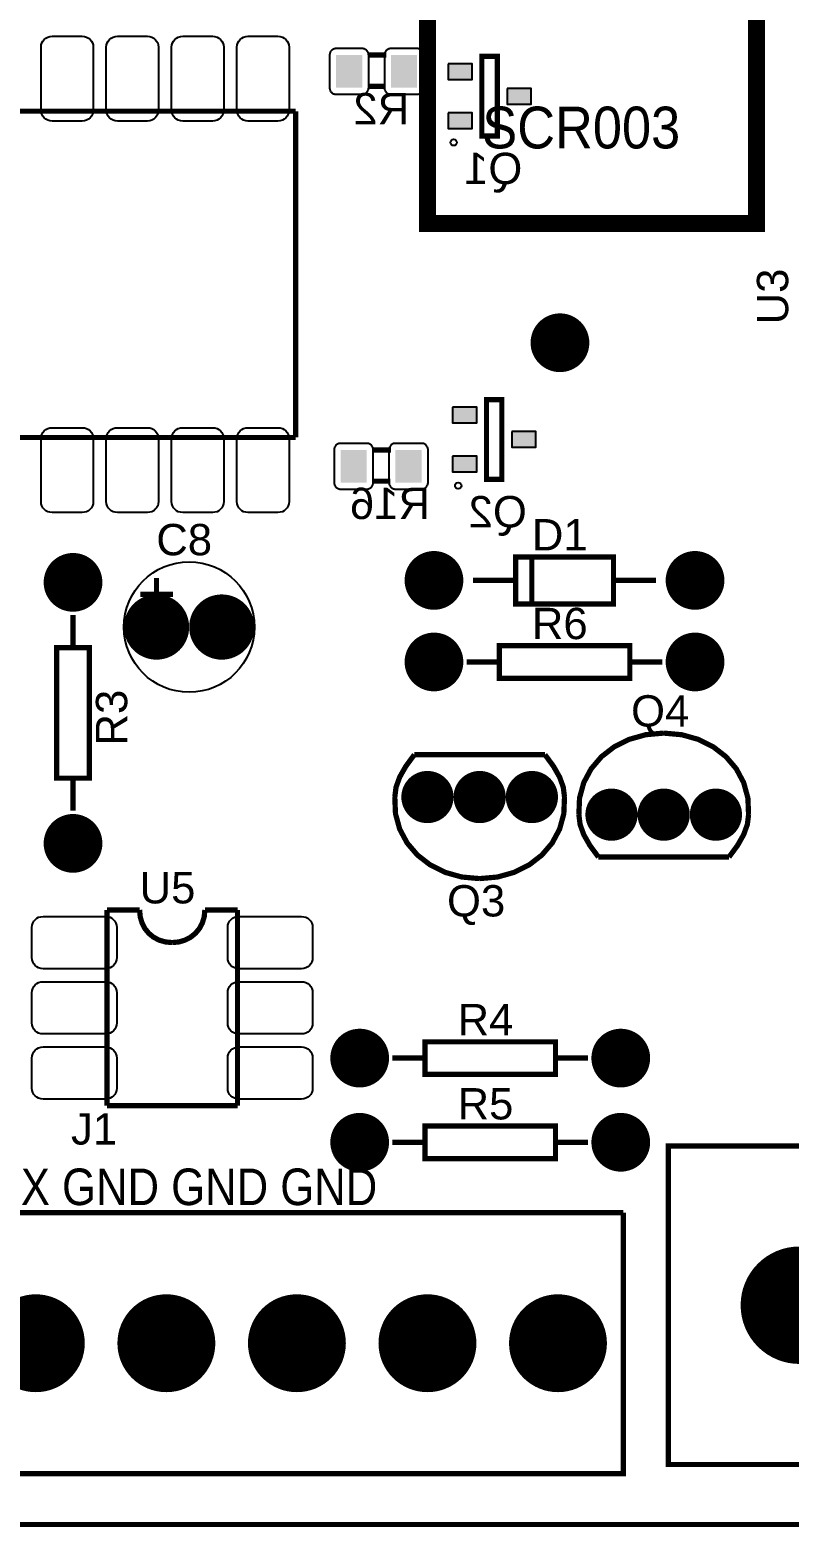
# Model space of a CAD drawing. Header units: inches. Extents: x -2.29 to 2.29, y -1.8 to 1.8.
# Drawn here: x -0.399 to 0.764, y -1.803 to 0.491 of the extents above; entities that cross this region are included whole.
import ezdxf

# ---------------------------------------------------------------- set-up
doc = ezdxf.new("R2010")
doc.units = ezdxf.units.IN
doc.layers.get('0').update_dxf_attribs({"linetype": 'CONTINUOUS'})

# ---------------------------------------------------------------- blocks, each defined once
blk = doc.blocks.new('RPAD')
blk.add_trace([(-0.5, -0.5), (-0.5, 0.5), (0.5, -0.5), (0.5, 0.5)])
blk = doc.blocks.new('EPAD')
at = {"const_width": 0.5}
blk.add_lwpolyline([(-0.25, 0, 1), (0.25, 0, 1)], format="xyb", close=True, dxfattribs=at)

msp = doc.modelspace()

# ---------------------------------------------------------------- linework, layer by layer
for points, const_width in [([(-2.288843, -1.799429), (2.288843, -1.799429), (2.288843, 1.799429), (-2.288843, 1.799429), (-2.288843, -1.799429)], 0.008), ([(-2.288843, -1.799429), (2.288843, -1.799429), (2.288843, 1.799429), (-2.288843, 1.799429), (-2.288843, -1.799429)], 0.008), ([(-2.288843, -1.799429), (2.288843, -1.799429), (2.288843, 1.799429), (-2.288843, 1.799429), (-2.288843, -1.799429)], 0.008), ([(0.209634, 0.194267), (0.713634, 0.194267), (0.713634, 0.597267), (0.209634, 0.597267), (0.209634, 0.194267)], 0.026), ([(0.209634, 0.194267), (0.713634, 0.194267), (0.713634, 0.597267), (0.209634, 0.597267), (0.209634, 0.194267)], 0.026), ([(0.209634, 0.194267), (0.713634, 0.194267), (0.713634, 0.597267), (0.209634, 0.597267), (0.209634, 0.194267)], 0.026), ([(0.118634, 0.452267), (0.146634, 0.452267)], 0.008), ([(0.118634, 0.452267), (0.146634, 0.452267)], 0.008), ([(0.118634, 0.452267), (0.146634, 0.452267)], 0.008), ([(0.293099, 0.450291), (0.316721, 0.450291), (0.316721, 0.328243), (0.293099, 0.328243), (0.293099, 0.450291)], 0.007874), ([(0.293099, 0.450291), (0.316721, 0.450291), (0.316721, 0.328243), (0.293099, 0.328243), (0.293099, 0.450291)], 0.007874), ([(0.293099, 0.450291), (0.316721, 0.450291), (0.316721, 0.328243), (0.293099, 0.328243), (0.293099, 0.450291)], 0.007874), ([(0.118634, 0.404267), (0.145634, 0.404267)], 0.008), ([(0.118634, 0.404267), (0.145634, 0.404267)], 0.008), ([(0.118634, 0.404267), (0.145634, 0.404267)], 0.008), ([(-1.992366, 0.366267), (0.007634, 0.366267)], 0.008), ([(-1.992366, 0.366267), (0.007634, 0.366267)], 0.008), ([(-1.992366, 0.366267), (0.007634, 0.366267)], 0.008), ([(0.007634, 0.366267), (0.007634, -0.133733)], 0.008), ([(0.007634, 0.366267), (0.007634, -0.133733)], 0.008), ([(0.007634, 0.366267), (0.007634, -0.133733)], 0.008), ([(0.300099, -0.075709), (0.323721, -0.075709), (0.323721, -0.197757), (0.300099, -0.197757), (0.300099, -0.075709)], 0.007874), ([(0.300099, -0.075709), (0.323721, -0.075709), (0.323721, -0.197757), (0.300099, -0.197757), (0.300099, -0.075709)], 0.007874), ([(0.300099, -0.075709), (0.323721, -0.075709), (0.323721, -0.197757), (0.300099, -0.197757), (0.300099, -0.075709)], 0.007874), ([(-1.992366, -0.133733), (0.007634, -0.133733)], 0.008), ([(-1.992366, -0.133733), (0.007634, -0.133733)], 0.008), ([(-1.992366, -0.133733), (0.007634, -0.133733)], 0.008), ([(0.125634, -0.152733), (0.153634, -0.152733)], 0.008), ([(0.125634, -0.152733), (0.153634, -0.152733)], 0.008), ([(0.125634, -0.152733), (0.153634, -0.152733)], 0.008), ([(0.125634, -0.200733), (0.152634, -0.200733)], 0.008), ([(0.125634, -0.200733), (0.152634, -0.200733)], 0.008), ([(0.125634, -0.200733), (0.152634, -0.200733)], 0.008), ([(0.344634, -0.388733), (0.494634, -0.388733), (0.494634, -0.316733), (0.344634, -0.316733), (0.344634, -0.388733)], 0.008), ([(0.344634, -0.388733), (0.494634, -0.388733), (0.494634, -0.316733), (0.344634, -0.316733), (0.344634, -0.388733)], 0.008), ([(0.344634, -0.388733), (0.494634, -0.388733), (0.494634, -0.316733), (0.344634, -0.316733), (0.344634, -0.388733)], 0.008), ([(0.369634, -0.317733), (0.369634, -0.387733)], 0.008), ([(0.369634, -0.317733), (0.369634, -0.387733)], 0.008), ([(0.369634, -0.317733), (0.369634, -0.387733)], 0.008), ([(-0.205437, -0.349213), (-0.205437, -0.399213)], 0.008), ([(-0.205437, -0.349213), (-0.205437, -0.399213)], 0.008), ([(-0.205437, -0.349213), (-0.205437, -0.399213)], 0.008), ([(0.344634, -0.352733), (0.279634, -0.352733)], 0.008), ([(0.344634, -0.352733), (0.279634, -0.352733)], 0.008), ([(0.344634, -0.352733), (0.279634, -0.352733)], 0.008), ([(0.494634, -0.352733), (0.559634, -0.352733)], 0.008), ([(0.494634, -0.352733), (0.559634, -0.352733)], 0.008), ([(0.494634, -0.352733), (0.559634, -0.352733)], 0.008), ([(-0.230437, -0.374213), (-0.180437, -0.374213)], 0.008), ([(-0.230437, -0.374213), (-0.180437, -0.374213)], 0.008), ([(-0.230437, -0.374213), (-0.180437, -0.374213)], 0.008), ([(-0.333366, -0.405733), (-0.333366, -0.455733)], 0.008), ([(-0.333366, -0.405733), (-0.333366, -0.455733)], 0.008), ([(-0.333366, -0.405733), (-0.333366, -0.455733)], 0.008), ([(-0.358366, -0.655733), (-0.308366, -0.655733), (-0.308366, -0.455733), (-0.358366, -0.455733), (-0.358366, -0.655733)], 0.008), ([(-0.358366, -0.655733), (-0.308366, -0.655733), (-0.308366, -0.455733), (-0.358366, -0.455733), (-0.358366, -0.655733)], 0.008), ([(-0.358366, -0.655733), (-0.308366, -0.655733), (-0.308366, -0.455733), (-0.358366, -0.455733), (-0.358366, -0.655733)], 0.008), ([(0.319634, -0.502733), (0.519634, -0.502733), (0.519634, -0.452733), (0.319634, -0.452733), (0.319634, -0.502733)], 0.008), ([(0.319634, -0.502733), (0.519634, -0.502733), (0.519634, -0.452733), (0.319634, -0.452733), (0.319634, -0.502733)], 0.008), ([(0.319634, -0.502733), (0.519634, -0.502733), (0.519634, -0.452733), (0.319634, -0.452733), (0.319634, -0.502733)], 0.008), ([(0.269634, -0.477733), (0.319634, -0.477733)], 0.008), ([(0.269634, -0.477733), (0.319634, -0.477733)], 0.008), ([(0.269634, -0.477733), (0.319634, -0.477733)], 0.008), ([(0.519634, -0.477733), (0.569634, -0.477733)], 0.008), ([(0.519634, -0.477733), (0.569634, -0.477733)], 0.008), ([(0.519634, -0.477733), (0.569634, -0.477733)], 0.008), ([(0.441634, -0.711733), (0.44267, -0.686175), (0.449159, -0.662539), (0.460547, -0.641283), (0.476283, -0.622866), (0.495812, -0.607744), (0.518583, -0.596377), (0.544041, -0.58922), (0.571634, -0.586733)], 0.008), ([(0.441634, -0.711733), (0.44267, -0.686175), (0.449159, -0.662539), (0.460547, -0.641283), (0.476283, -0.622866), (0.495812, -0.607744), (0.518583, -0.596377), (0.544041, -0.58922), (0.571634, -0.586733)], 0.008), ([(0.441634, -0.711733), (0.44267, -0.686175), (0.449159, -0.662539), (0.460547, -0.641283), (0.476283, -0.622866), (0.495812, -0.607744), (0.518583, -0.596377), (0.544041, -0.58922), (0.571634, -0.586733)], 0.008), ([(0.701634, -0.711733), (0.700598, -0.686175), (0.69411, -0.662539), (0.682721, -0.641283), (0.666986, -0.622866), (0.647456, -0.607744), (0.624686, -0.596377), (0.599228, -0.58922), (0.571634, -0.586733)], 0.008), ([(0.701634, -0.711733), (0.700598, -0.686175), (0.69411, -0.662539), (0.682721, -0.641283), (0.666986, -0.622866), (0.647456, -0.607744), (0.624686, -0.596377), (0.599228, -0.58922), (0.571634, -0.586733)], 0.008), ([(0.701634, -0.711733), (0.700598, -0.686175), (0.69411, -0.662539), (0.682721, -0.641283), (0.666986, -0.622866), (0.647456, -0.607744), (0.624686, -0.596377), (0.599228, -0.58922), (0.571634, -0.586733)], 0.008), ([(0.159634, -0.684733), (0.161509, -0.669655), (0.167134, -0.654108), (0.176509, -0.637624), (0.189634, -0.619733)], 0.008), ([(0.159634, -0.684733), (0.161509, -0.669655), (0.167134, -0.654108), (0.176509, -0.637624), (0.189634, -0.619733)], 0.008), ([(0.159634, -0.684733), (0.161509, -0.669655), (0.167134, -0.654108), (0.176509, -0.637624), (0.189634, -0.619733)], 0.008), ([(0.389634, -0.619733), (0.189634, -0.619733)], 0.008), ([(0.389634, -0.619733), (0.189634, -0.619733)], 0.008), ([(0.389634, -0.619733), (0.189634, -0.619733)], 0.008), ([(0.419634, -0.684733), (0.417759, -0.669655), (0.412134, -0.654108), (0.402759, -0.637624), (0.389634, -0.619733)], 0.008), ([(0.419634, -0.684733), (0.417759, -0.669655), (0.412134, -0.654108), (0.402759, -0.637624), (0.389634, -0.619733)], 0.008), ([(0.419634, -0.684733), (0.417759, -0.669655), (0.412134, -0.654108), (0.402759, -0.637624), (0.389634, -0.619733)], 0.008), ([(-0.333366, -0.655733), (-0.333366, -0.705733)], 0.008), ([(-0.333366, -0.655733), (-0.333366, -0.705733)], 0.008), ([(-0.333366, -0.655733), (-0.333366, -0.705733)], 0.008), ([(0.159634, -0.684733), (0.16067, -0.710291), (0.167159, -0.733927), (0.178547, -0.755183), (0.194283, -0.7736), (0.213812, -0.788722), (0.236583, -0.800089), (0.262041, -0.807246), (0.289634, -0.809733)], 0.008), ([(0.159634, -0.684733), (0.16067, -0.710291), (0.167159, -0.733927), (0.178547, -0.755183), (0.194283, -0.7736), (0.213812, -0.788722), (0.236583, -0.800089), (0.262041, -0.807246), (0.289634, -0.809733)], 0.008), ([(0.159634, -0.684733), (0.16067, -0.710291), (0.167159, -0.733927), (0.178547, -0.755183), (0.194283, -0.7736), (0.213812, -0.788722), (0.236583, -0.800089), (0.262041, -0.807246), (0.289634, -0.809733)], 0.008), ([(0.419634, -0.684733), (0.418598, -0.710291), (0.41211, -0.733927), (0.400721, -0.755183), (0.384986, -0.7736), (0.365456, -0.788722), (0.342686, -0.800089), (0.317228, -0.807246), (0.289634, -0.809733)], 0.008), ([(0.419634, -0.684733), (0.418598, -0.710291), (0.41211, -0.733927), (0.400721, -0.755183), (0.384986, -0.7736), (0.365456, -0.788722), (0.342686, -0.800089), (0.317228, -0.807246), (0.289634, -0.809733)], 0.008), ([(0.419634, -0.684733), (0.418598, -0.710291), (0.41211, -0.733927), (0.400721, -0.755183), (0.384986, -0.7736), (0.365456, -0.788722), (0.342686, -0.800089), (0.317228, -0.807246), (0.289634, -0.809733)], 0.008), ([(0.441634, -0.711733), (0.443509, -0.726811), (0.449134, -0.742358), (0.458509, -0.758843), (0.471634, -0.776733)], 0.008), ([(0.441634, -0.711733), (0.443509, -0.726811), (0.449134, -0.742358), (0.458509, -0.758843), (0.471634, -0.776733)], 0.008), ([(0.441634, -0.711733), (0.443509, -0.726811), (0.449134, -0.742358), (0.458509, -0.758843), (0.471634, -0.776733)], 0.008), ([(0.701634, -0.711733), (0.699759, -0.726811), (0.694134, -0.742358), (0.684759, -0.758843), (0.671634, -0.776733)], 0.008), ([(0.701634, -0.711733), (0.699759, -0.726811), (0.694134, -0.742358), (0.684759, -0.758843), (0.671634, -0.776733)], 0.008), ([(0.701634, -0.711733), (0.699759, -0.726811), (0.694134, -0.742358), (0.684759, -0.758843), (0.671634, -0.776733)], 0.008), ([(0.471634, -0.776733), (0.671634, -0.776733)], 0.008), ([(0.471634, -0.776733), (0.671634, -0.776733)], 0.008), ([(0.471634, -0.776733), (0.671634, -0.776733)], 0.008), ([(-0.281366, -0.857733), (-0.231366, -0.857733)], 0.008), ([(-0.281366, -0.857733), (-0.281366, -1.157733)], 0.008), ([(-0.281366, -0.857733), (-0.231366, -0.857733)], 0.008), ([(-0.281366, -0.857733), (-0.281366, -1.157733)], 0.008), ([(-0.281366, -0.857733), (-0.231366, -0.857733)], 0.008), ([(-0.281366, -0.857733), (-0.281366, -1.157733)], 0.008), ([(-0.181366, -0.907733), (-0.19184, -0.906774), (-0.201413, -0.903999), (-0.20993, -0.899559), (-0.217241, -0.893608), (-0.223192, -0.886298), (-0.227631, -0.87778), (-0.230407, -0.868208), (-0.231366, -0.857733)], 0.008), ([(-0.181366, -0.907733), (-0.19184, -0.906774), (-0.201413, -0.903999), (-0.20993, -0.899559), (-0.217241, -0.893608), (-0.223192, -0.886298), (-0.227631, -0.87778), (-0.230407, -0.868208), (-0.231366, -0.857733)], 0.008), ([(-0.181366, -0.907733), (-0.19184, -0.906774), (-0.201413, -0.903999), (-0.20993, -0.899559), (-0.217241, -0.893608), (-0.223192, -0.886298), (-0.227631, -0.87778), (-0.230407, -0.868208), (-0.231366, -0.857733)], 0.008), ([(-0.181366, -0.907733), (-0.171178, -0.906774), (-0.161741, -0.903999), (-0.153241, -0.899559), (-0.145866, -0.893608), (-0.139803, -0.886298), (-0.135241, -0.87778), (-0.132366, -0.868208), (-0.131366, -0.857733)], 0.008), ([(-0.181366, -0.907733), (-0.171178, -0.906774), (-0.161741, -0.903999), (-0.153241, -0.899559), (-0.145866, -0.893608), (-0.139803, -0.886298), (-0.135241, -0.87778), (-0.132366, -0.868208), (-0.131366, -0.857733)], 0.008), ([(-0.181366, -0.907733), (-0.171178, -0.906774), (-0.161741, -0.903999), (-0.153241, -0.899559), (-0.145866, -0.893608), (-0.139803, -0.886298), (-0.135241, -0.87778), (-0.132366, -0.868208), (-0.131366, -0.857733)], 0.008), ([(-0.131366, -0.857733), (-0.081366, -0.857733)], 0.008), ([(-0.131366, -0.857733), (-0.081366, -0.857733)], 0.008), ([(-0.131366, -0.857733), (-0.081366, -0.857733)], 0.008), ([(-0.081366, -0.857733), (-0.081366, -1.157733)], 0.008), ([(-0.081366, -0.857733), (-0.081366, -1.157733)], 0.008), ([(-0.081366, -0.857733), (-0.081366, -1.157733)], 0.008), ([(0.205823, -1.10978), (0.405823, -1.10978), (0.405823, -1.05978), (0.205823, -1.05978), (0.205823, -1.10978)], 0.008), ([(0.205823, -1.10978), (0.405823, -1.10978), (0.405823, -1.05978), (0.205823, -1.05978), (0.205823, -1.10978)], 0.008), ([(0.205823, -1.10978), (0.405823, -1.10978), (0.405823, -1.05978), (0.205823, -1.05978), (0.205823, -1.10978)], 0.008), ([(0.155823, -1.08478), (0.205823, -1.08478)], 0.008), ([(0.155823, -1.08478), (0.205823, -1.08478)], 0.008), ([(0.155823, -1.08478), (0.205823, -1.08478)], 0.008), ([(0.405823, -1.08478), (0.455823, -1.08478)], 0.008), ([(0.405823, -1.08478), (0.455823, -1.08478)], 0.008), ([(0.405823, -1.08478), (0.455823, -1.08478)], 0.008), ([(-0.281366, -1.157733), (-0.081366, -1.157733)], 0.008), ([(-0.281366, -1.157733), (-0.081366, -1.157733)], 0.008), ([(-0.281366, -1.157733), (-0.081366, -1.157733)], 0.008), ([(0.205823, -1.23878), (0.405823, -1.23878), (0.405823, -1.18878), (0.205823, -1.18878), (0.205823, -1.23878)], 0.008), ([(0.205823, -1.23878), (0.405823, -1.23878), (0.405823, -1.18878), (0.205823, -1.18878), (0.205823, -1.23878)], 0.008), ([(0.205823, -1.23878), (0.405823, -1.23878), (0.405823, -1.18878), (0.205823, -1.18878), (0.205823, -1.23878)], 0.008), ([(0.155823, -1.21378), (0.205823, -1.21378)], 0.008), ([(0.155823, -1.21378), (0.205823, -1.21378)], 0.008), ([(0.155823, -1.21378), (0.205823, -1.21378)], 0.008), ([(0.405823, -1.21378), (0.455823, -1.21378)], 0.008), ([(0.405823, -1.21378), (0.455823, -1.21378)], 0.008), ([(0.405823, -1.21378), (0.455823, -1.21378)], 0.008), ([(0.578693, -1.707563), (1.956646, -1.707563), (1.956646, -1.219374), (0.578693, -1.219374), (0.578693, -1.707563)], 0.008), ([(0.578693, -1.707563), (1.956646, -1.707563), (1.956646, -1.219374), (0.578693, -1.219374), (0.578693, -1.707563)], 0.008), ([(0.578693, -1.707563), (1.956646, -1.707563), (1.956646, -1.219374), (0.578693, -1.219374), (0.578693, -1.707563)], 0.008), ([(0.509634, -1.321733), (0.509634, -1.721733), (-1.090366, -1.721733)], 0.008), ([(-1.090366, -1.321733), (0.509634, -1.321733)], 0.008), ([(0.509634, -1.321733), (0.509634, -1.721733), (-1.090366, -1.721733)], 0.008), ([(-1.090366, -1.321733), (0.509634, -1.321733)], 0.008), ([(0.509634, -1.321733), (0.509634, -1.721733), (-1.090366, -1.721733)], 0.008), ([(-1.090366, -1.321733), (0.509634, -1.321733)], 0.008)]:
    msp.add_lwpolyline(points, dxfattribs=dict(const_width=const_width))
for points in [[(-0.319366, 0.351267), (-0.365366, 0.351267), (-0.368842, 0.351605), (-0.372056, 0.352578), (-0.374947, 0.354124), (-0.377452, 0.356181), (-0.379508, 0.358686), (-0.381054, 0.361577), (-0.382028, 0.364791), (-0.382366, 0.368267), (-0.382366, 0.464267), (-0.382028, 0.467743), (-0.381054, 0.470957), (-0.379508, 0.473848), (-0.377452, 0.476353), (-0.374947, 0.478409), (-0.372056, 0.479956), (-0.368842, 0.480929), (-0.365366, 0.481267), (-0.319366, 0.481267), (-0.31589, 0.480929), (-0.312676, 0.479956), (-0.309785, 0.478409), (-0.30728, 0.476353), (-0.305223, 0.473848), (-0.303677, 0.470957), (-0.302704, 0.467743), (-0.302366, 0.464267), (-0.302366, 0.368267), (-0.302704, 0.364791), (-0.303677, 0.361577), (-0.305223, 0.358686), (-0.30728, 0.356181), (-0.309785, 0.354124), (-0.312676, 0.352578), (-0.31589, 0.351605), (-0.319366, 0.351267)], [(-0.219366, 0.351267), (-0.265366, 0.351267), (-0.268842, 0.351605), (-0.272056, 0.352578), (-0.274947, 0.354124), (-0.277452, 0.356181), (-0.279508, 0.358686), (-0.281054, 0.361577), (-0.282028, 0.364791), (-0.282366, 0.368267), (-0.282366, 0.464267), (-0.282028, 0.467743), (-0.281054, 0.470957), (-0.279508, 0.473848), (-0.277452, 0.476353), (-0.274947, 0.478409), (-0.272056, 0.479956), (-0.268842, 0.480929), (-0.265366, 0.481267), (-0.219366, 0.481267), (-0.21589, 0.480929), (-0.212676, 0.479956), (-0.209785, 0.478409), (-0.20728, 0.476353), (-0.205223, 0.473848), (-0.203677, 0.470957), (-0.202704, 0.467743), (-0.202366, 0.464267), (-0.202366, 0.368267), (-0.202704, 0.364791), (-0.203677, 0.361577), (-0.205223, 0.358686), (-0.20728, 0.356181), (-0.209785, 0.354124), (-0.212676, 0.352578), (-0.21589, 0.351605), (-0.219366, 0.351267)], [(-0.119366, 0.351267), (-0.165366, 0.351267), (-0.168842, 0.351605), (-0.172056, 0.352578), (-0.174947, 0.354124), (-0.177452, 0.356181), (-0.179508, 0.358686), (-0.181054, 0.361577), (-0.182028, 0.364791), (-0.182366, 0.368267), (-0.182366, 0.464267), (-0.182028, 0.467743), (-0.181054, 0.470957), (-0.179508, 0.473848), (-0.177452, 0.476353), (-0.174947, 0.478409), (-0.172056, 0.479956), (-0.168842, 0.480929), (-0.165366, 0.481267), (-0.119366, 0.481267), (-0.11589, 0.480929), (-0.112676, 0.479956), (-0.109785, 0.478409), (-0.10728, 0.476353), (-0.105223, 0.473848), (-0.103677, 0.470957), (-0.102704, 0.467743), (-0.102366, 0.464267), (-0.102366, 0.368267), (-0.102704, 0.364791), (-0.103677, 0.361577), (-0.105223, 0.358686), (-0.10728, 0.356181), (-0.109785, 0.354124), (-0.112676, 0.352578), (-0.11589, 0.351605), (-0.119366, 0.351267)], [(-0.019366, 0.351267), (-0.065366, 0.351267), (-0.068842, 0.351605), (-0.072056, 0.352578), (-0.074947, 0.354124), (-0.077452, 0.356181), (-0.079508, 0.358686), (-0.081054, 0.361577), (-0.082028, 0.364791), (-0.082366, 0.368267), (-0.082366, 0.464267), (-0.082028, 0.467743), (-0.081054, 0.470957), (-0.079508, 0.473848), (-0.077452, 0.476353), (-0.074947, 0.478409), (-0.072056, 0.479956), (-0.068842, 0.480929), (-0.065366, 0.481267), (-0.019366, 0.481267), (-0.01589, 0.480929), (-0.012676, 0.479956), (-0.009785, 0.478409), (-0.00728, 0.476353), (-0.005223, 0.473848), (-0.003677, 0.470957), (-0.002704, 0.467743), (-0.002366, 0.464267), (-0.002366, 0.368267), (-0.002704, 0.364791), (-0.003677, 0.361577), (-0.005223, 0.358686), (-0.00728, 0.356181), (-0.009785, 0.354124), (-0.012676, 0.352578), (-0.01589, 0.351605), (-0.019366, 0.351267)], [(0.069634, 0.392267), (0.109634, 0.392267), (0.110674, 0.392317), (0.111679, 0.392466), (0.112646, 0.392708), (0.11357, 0.393039), (0.114446, 0.393453), (0.11527, 0.393948), (0.116038, 0.394517), (0.116744, 0.395157), (0.117384, 0.395864), (0.117953, 0.396631), (0.118448, 0.397455), (0.118863, 0.398331), (0.119193, 0.399256), (0.119435, 0.400222), (0.119584, 0.401228), (0.119634, 0.402267), (0.119634, 0.452267), (0.119584, 0.453306), (0.119435, 0.454311), (0.119193, 0.455278), (0.118863, 0.456202), (0.118448, 0.457079), (0.117953, 0.457903), (0.117384, 0.45867), (0.116744, 0.459376), (0.116038, 0.460017), (0.11527, 0.460586), (0.114446, 0.461081), (0.11357, 0.461495), (0.112646, 0.461826), (0.111679, 0.462068), (0.110674, 0.462217), (0.109634, 0.462267), (0.069634, 0.462267), (0.068595, 0.462217), (0.06759, 0.462068), (0.066623, 0.461826), (0.065699, 0.461495), (0.064822, 0.461081), (0.063998, 0.460586), (0.063231, 0.460017), (0.062525, 0.459376), (0.061885, 0.45867), (0.061315, 0.457903), (0.060821, 0.457079), (0.060406, 0.456202), (0.060075, 0.455278), (0.059833, 0.454311), (0.059685, 0.453306), (0.059634, 0.452267), (0.059634, 0.402267), (0.059685, 0.401228), (0.059833, 0.400222), (0.060075, 0.399256), (0.060406, 0.398331), (0.060821, 0.397455), (0.061315, 0.396631), (0.061885, 0.395864), (0.062525, 0.395157), (0.063231, 0.394517), (0.063998, 0.393948), (0.064822, 0.393453), (0.065699, 0.393039), (0.066623, 0.392708), (0.06759, 0.392466), (0.068595, 0.392317), (0.069634, 0.392267)], [(0.153634, 0.392267), (0.193634, 0.392267), (0.194674, 0.392317), (0.195679, 0.392466), (0.196646, 0.392708), (0.19757, 0.393039), (0.198446, 0.393453), (0.19927, 0.393948), (0.200038, 0.394517), (0.200744, 0.395157), (0.201384, 0.395864), (0.201953, 0.396631), (0.202448, 0.397455), (0.202863, 0.398331), (0.203193, 0.399256), (0.203435, 0.400222), (0.203584, 0.401228), (0.203634, 0.402267), (0.203634, 0.452267), (0.203584, 0.453306), (0.203435, 0.454311), (0.203193, 0.455278), (0.202863, 0.456202), (0.202448, 0.457079), (0.201953, 0.457903), (0.201384, 0.45867), (0.200744, 0.459376), (0.200038, 0.460017), (0.19927, 0.460586), (0.198446, 0.461081), (0.19757, 0.461495), (0.196646, 0.461826), (0.195679, 0.462068), (0.194674, 0.462217), (0.193634, 0.462267), (0.153634, 0.462267), (0.152595, 0.462217), (0.15159, 0.462068), (0.150623, 0.461826), (0.149699, 0.461495), (0.148822, 0.461081), (0.147998, 0.460586), (0.147231, 0.460017), (0.146525, 0.459376), (0.145885, 0.45867), (0.145315, 0.457903), (0.144821, 0.457079), (0.144406, 0.456202), (0.144075, 0.455278), (0.143833, 0.454311), (0.143685, 0.453306), (0.143634, 0.452267), (0.143634, 0.402267), (0.143685, 0.401228), (0.143833, 0.400222), (0.144075, 0.399256), (0.144406, 0.398331), (0.144821, 0.397455), (0.145315, 0.396631), (0.145885, 0.395864), (0.146525, 0.395157), (0.147231, 0.394517), (0.147998, 0.393948), (0.148822, 0.393453), (0.149699, 0.393039), (0.150623, 0.392708), (0.15159, 0.392466), (0.152595, 0.392317), (0.153634, 0.392267)], [(0.241134, 0.438669), (0.241134, 0.414669), (0.278134, 0.414669), (0.278134, 0.438669), (0.241134, 0.438669)], [(0.331685, 0.401267), (0.331685, 0.377267), (0.368685, 0.377267), (0.368685, 0.401267), (0.331685, 0.401267)], [(0.241134, 0.363865), (0.241134, 0.339865), (0.278134, 0.339865), (0.278134, 0.363865), (0.241134, 0.363865)], [(0.248134, -0.087331), (0.248134, -0.111331), (0.285134, -0.111331), (0.285134, -0.087331), (0.248134, -0.087331)], [(-0.365366, -0.118733), (-0.319366, -0.118733), (-0.31589, -0.119071), (-0.312676, -0.120044), (-0.309785, -0.121591), (-0.30728, -0.123647), (-0.305223, -0.126152), (-0.303677, -0.129043), (-0.302704, -0.132257), (-0.302366, -0.135733), (-0.302366, -0.231733), (-0.302704, -0.235209), (-0.303677, -0.238423), (-0.305223, -0.241314), (-0.30728, -0.243819), (-0.309785, -0.245876), (-0.312676, -0.247422), (-0.31589, -0.248395), (-0.319366, -0.248733), (-0.365366, -0.248733), (-0.368842, -0.248395), (-0.372056, -0.247422), (-0.374947, -0.245876), (-0.377452, -0.243819), (-0.379508, -0.241314), (-0.381054, -0.238423), (-0.382028, -0.235209), (-0.382366, -0.231733), (-0.382366, -0.135733), (-0.382028, -0.132257), (-0.381054, -0.129043), (-0.379508, -0.126152), (-0.377452, -0.123647), (-0.374947, -0.121591), (-0.372056, -0.120044), (-0.368842, -0.119071), (-0.365366, -0.118733)], [(-0.265366, -0.118733), (-0.219366, -0.118733), (-0.21589, -0.119071), (-0.212676, -0.120044), (-0.209785, -0.121591), (-0.20728, -0.123647), (-0.205223, -0.126152), (-0.203677, -0.129043), (-0.202704, -0.132257), (-0.202366, -0.135733), (-0.202366, -0.231733), (-0.202704, -0.235209), (-0.203677, -0.238423), (-0.205223, -0.241314), (-0.20728, -0.243819), (-0.209785, -0.245876), (-0.212676, -0.247422), (-0.21589, -0.248395), (-0.219366, -0.248733), (-0.265366, -0.248733), (-0.268842, -0.248395), (-0.272056, -0.247422), (-0.274947, -0.245876), (-0.277452, -0.243819), (-0.279508, -0.241314), (-0.281054, -0.238423), (-0.282028, -0.235209), (-0.282366, -0.231733), (-0.282366, -0.135733), (-0.282028, -0.132257), (-0.281054, -0.129043), (-0.279508, -0.126152), (-0.277452, -0.123647), (-0.274947, -0.121591), (-0.272056, -0.120044), (-0.268842, -0.119071), (-0.265366, -0.118733)], [(-0.165366, -0.118733), (-0.119366, -0.118733), (-0.11589, -0.119071), (-0.112676, -0.120044), (-0.109785, -0.121591), (-0.10728, -0.123647), (-0.105223, -0.126152), (-0.103677, -0.129043), (-0.102704, -0.132257), (-0.102366, -0.135733), (-0.102366, -0.231733), (-0.102704, -0.235209), (-0.103677, -0.238423), (-0.105223, -0.241314), (-0.10728, -0.243819), (-0.109785, -0.245876), (-0.112676, -0.247422), (-0.11589, -0.248395), (-0.119366, -0.248733), (-0.165366, -0.248733), (-0.168842, -0.248395), (-0.172056, -0.247422), (-0.174947, -0.245876), (-0.177452, -0.243819), (-0.179508, -0.241314), (-0.181054, -0.238423), (-0.182028, -0.235209), (-0.182366, -0.231733), (-0.182366, -0.135733), (-0.182028, -0.132257), (-0.181054, -0.129043), (-0.179508, -0.126152), (-0.177452, -0.123647), (-0.174947, -0.121591), (-0.172056, -0.120044), (-0.168842, -0.119071), (-0.165366, -0.118733)], [(-0.065366, -0.118733), (-0.019366, -0.118733), (-0.01589, -0.119071), (-0.012676, -0.120044), (-0.009785, -0.121591), (-0.00728, -0.123647), (-0.005223, -0.126152), (-0.003677, -0.129043), (-0.002704, -0.132257), (-0.002366, -0.135733), (-0.002366, -0.231733), (-0.002704, -0.235209), (-0.003677, -0.238423), (-0.005223, -0.241314), (-0.00728, -0.243819), (-0.009785, -0.245876), (-0.012676, -0.247422), (-0.01589, -0.248395), (-0.019366, -0.248733), (-0.065366, -0.248733), (-0.068842, -0.248395), (-0.072056, -0.247422), (-0.074947, -0.245876), (-0.077452, -0.243819), (-0.079508, -0.241314), (-0.081054, -0.238423), (-0.082028, -0.235209), (-0.082366, -0.231733), (-0.082366, -0.135733), (-0.082028, -0.132257), (-0.081054, -0.129043), (-0.079508, -0.126152), (-0.077452, -0.123647), (-0.074947, -0.121591), (-0.072056, -0.120044), (-0.068842, -0.119071), (-0.065366, -0.118733)], [(0.338685, -0.124733), (0.338685, -0.148733), (0.375685, -0.148733), (0.375685, -0.124733), (0.338685, -0.124733)], [(0.076634, -0.212733), (0.116634, -0.212733), (0.117674, -0.212683), (0.118679, -0.212534), (0.119646, -0.212292), (0.12057, -0.211961), (0.121446, -0.211547), (0.12227, -0.211052), (0.123038, -0.210483), (0.123744, -0.209843), (0.124384, -0.209136), (0.124953, -0.208369), (0.125448, -0.207545), (0.125863, -0.206669), (0.126193, -0.205744), (0.126435, -0.204778), (0.126584, -0.203772), (0.126634, -0.202733), (0.126634, -0.152733), (0.126584, -0.151694), (0.126435, -0.150689), (0.126193, -0.149722), (0.125863, -0.148798), (0.125448, -0.147921), (0.124953, -0.147097), (0.124384, -0.14633), (0.123744, -0.145624), (0.123038, -0.144983), (0.12227, -0.144414), (0.121446, -0.143919), (0.12057, -0.143505), (0.119646, -0.143174), (0.118679, -0.142932), (0.117674, -0.142783), (0.116634, -0.142733), (0.076634, -0.142733), (0.075595, -0.142783), (0.07459, -0.142932), (0.073623, -0.143174), (0.072699, -0.143505), (0.071822, -0.143919), (0.070998, -0.144414), (0.070231, -0.144983), (0.069525, -0.145624), (0.068885, -0.14633), (0.068315, -0.147097), (0.067821, -0.147921), (0.067406, -0.148798), (0.067075, -0.149722), (0.066833, -0.150689), (0.066685, -0.151694), (0.066634, -0.152733), (0.066634, -0.202733), (0.066685, -0.203772), (0.066833, -0.204778), (0.067075, -0.205744), (0.067406, -0.206669), (0.067821, -0.207545), (0.068315, -0.208369), (0.068885, -0.209136), (0.069525, -0.209843), (0.070231, -0.210483), (0.070998, -0.211052), (0.071822, -0.211547), (0.072699, -0.211961), (0.073623, -0.212292), (0.07459, -0.212534), (0.075595, -0.212683), (0.076634, -0.212733)], [(0.160634, -0.212733), (0.200634, -0.212733), (0.201674, -0.212683), (0.202679, -0.212534), (0.203646, -0.212292), (0.20457, -0.211961), (0.205446, -0.211547), (0.20627, -0.211052), (0.207038, -0.210483), (0.207744, -0.209843), (0.208384, -0.209136), (0.208953, -0.208369), (0.209448, -0.207545), (0.209863, -0.206669), (0.210193, -0.205744), (0.210435, -0.204778), (0.210584, -0.203772), (0.210634, -0.202733), (0.210634, -0.152733), (0.210584, -0.151694), (0.210435, -0.150689), (0.210193, -0.149722), (0.209863, -0.148798), (0.209448, -0.147921), (0.208953, -0.147097), (0.208384, -0.14633), (0.207744, -0.145624), (0.207038, -0.144983), (0.20627, -0.144414), (0.205446, -0.143919), (0.20457, -0.143505), (0.203646, -0.143174), (0.202679, -0.142932), (0.201674, -0.142783), (0.200634, -0.142733), (0.160634, -0.142733), (0.159595, -0.142783), (0.15859, -0.142932), (0.157623, -0.143174), (0.156699, -0.143505), (0.155822, -0.143919), (0.154998, -0.144414), (0.154231, -0.144983), (0.153525, -0.145624), (0.152885, -0.14633), (0.152315, -0.147097), (0.151821, -0.147921), (0.151406, -0.148798), (0.151075, -0.149722), (0.150833, -0.150689), (0.150685, -0.151694), (0.150634, -0.152733), (0.150634, -0.202733), (0.150685, -0.203772), (0.150833, -0.204778), (0.151075, -0.205744), (0.151406, -0.206669), (0.151821, -0.207545), (0.152315, -0.208369), (0.152885, -0.209136), (0.153525, -0.209843), (0.154231, -0.210483), (0.154998, -0.211052), (0.155822, -0.211547), (0.156699, -0.211961), (0.157623, -0.212292), (0.15859, -0.212534), (0.159595, -0.212683), (0.160634, -0.212733)], [(0.248134, -0.162135), (0.248134, -0.186135), (0.285134, -0.186135), (0.285134, -0.162135), (0.248134, -0.162135)], [(-0.266366, -0.884733), (-0.266366, -0.930733), (-0.266704, -0.934209), (-0.267677, -0.937423), (-0.269223, -0.940314), (-0.27128, -0.942819), (-0.273785, -0.944876), (-0.276676, -0.946422), (-0.27989, -0.947395), (-0.283366, -0.947733), (-0.379366, -0.947733), (-0.382842, -0.947395), (-0.386056, -0.946422), (-0.388947, -0.944876), (-0.391452, -0.942819), (-0.393508, -0.940314), (-0.395054, -0.937423), (-0.396028, -0.934209), (-0.396366, -0.930733), (-0.396366, -0.884733), (-0.396028, -0.881257), (-0.395054, -0.878043), (-0.393508, -0.875152), (-0.391452, -0.872647), (-0.388947, -0.870591), (-0.386056, -0.869044), (-0.382842, -0.868071), (-0.379366, -0.867733), (-0.283366, -0.867733), (-0.27989, -0.868071), (-0.276676, -0.869044), (-0.273785, -0.870591), (-0.27128, -0.872647), (-0.269223, -0.875152), (-0.267677, -0.878043), (-0.266704, -0.881257), (-0.266366, -0.884733)], [(0.033634, -0.884733), (0.033634, -0.930733), (0.033296, -0.934209), (0.032323, -0.937423), (0.030777, -0.940314), (0.02872, -0.942819), (0.026215, -0.944876), (0.023324, -0.946422), (0.02011, -0.947395), (0.016634, -0.947733), (-0.079366, -0.947733), (-0.082842, -0.947395), (-0.086056, -0.946422), (-0.088947, -0.944876), (-0.091452, -0.942819), (-0.093508, -0.940314), (-0.095054, -0.937423), (-0.096028, -0.934209), (-0.096366, -0.930733), (-0.096366, -0.884733), (-0.096028, -0.881257), (-0.095054, -0.878043), (-0.093508, -0.875152), (-0.091452, -0.872647), (-0.088947, -0.870591), (-0.086056, -0.869044), (-0.082842, -0.868071), (-0.079366, -0.867733), (0.016634, -0.867733), (0.02011, -0.868071), (0.023324, -0.869044), (0.026215, -0.870591), (0.02872, -0.872647), (0.030777, -0.875152), (0.032323, -0.878043), (0.033296, -0.881257), (0.033634, -0.884733)], [(-0.266366, -0.984733), (-0.266366, -1.030733), (-0.266704, -1.034209), (-0.267677, -1.037423), (-0.269223, -1.040314), (-0.27128, -1.042819), (-0.273785, -1.044876), (-0.276676, -1.046422), (-0.27989, -1.047395), (-0.283366, -1.047733), (-0.379366, -1.047733), (-0.382842, -1.047395), (-0.386056, -1.046422), (-0.388947, -1.044876), (-0.391452, -1.042819), (-0.393508, -1.040314), (-0.395054, -1.037423), (-0.396028, -1.034209), (-0.396366, -1.030733), (-0.396366, -0.984733), (-0.396028, -0.981257), (-0.395054, -0.978043), (-0.393508, -0.975152), (-0.391452, -0.972647), (-0.388947, -0.970591), (-0.386056, -0.969044), (-0.382842, -0.968071), (-0.379366, -0.967733), (-0.283366, -0.967733), (-0.27989, -0.968071), (-0.276676, -0.969044), (-0.273785, -0.970591), (-0.27128, -0.972647), (-0.269223, -0.975152), (-0.267677, -0.978043), (-0.266704, -0.981257), (-0.266366, -0.984733)], [(0.033634, -0.984733), (0.033634, -1.030733), (0.033296, -1.034209), (0.032323, -1.037423), (0.030777, -1.040314), (0.02872, -1.042819), (0.026215, -1.044876), (0.023324, -1.046422), (0.02011, -1.047395), (0.016634, -1.047733), (-0.079366, -1.047733), (-0.082842, -1.047395), (-0.086056, -1.046422), (-0.088947, -1.044876), (-0.091452, -1.042819), (-0.093508, -1.040314), (-0.095054, -1.037423), (-0.096028, -1.034209), (-0.096366, -1.030733), (-0.096366, -0.984733), (-0.096028, -0.981257), (-0.095054, -0.978043), (-0.093508, -0.975152), (-0.091452, -0.972647), (-0.088947, -0.970591), (-0.086056, -0.969044), (-0.082842, -0.968071), (-0.079366, -0.967733), (0.016634, -0.967733), (0.02011, -0.968071), (0.023324, -0.969044), (0.026215, -0.970591), (0.02872, -0.972647), (0.030777, -0.975152), (0.032323, -0.978043), (0.033296, -0.981257), (0.033634, -0.984733)], [(-0.266366, -1.084733), (-0.266366, -1.130733), (-0.266704, -1.134209), (-0.267677, -1.137423), (-0.269223, -1.140314), (-0.27128, -1.142819), (-0.273785, -1.144876), (-0.276676, -1.146422), (-0.27989, -1.147395), (-0.283366, -1.147733), (-0.379366, -1.147733), (-0.382842, -1.147395), (-0.386056, -1.146422), (-0.388947, -1.144876), (-0.391452, -1.142819), (-0.393508, -1.140314), (-0.395054, -1.137423), (-0.396028, -1.134209), (-0.396366, -1.130733), (-0.396366, -1.084733), (-0.396028, -1.081257), (-0.395054, -1.078043), (-0.393508, -1.075152), (-0.391452, -1.072647), (-0.388947, -1.070591), (-0.386056, -1.069044), (-0.382842, -1.068071), (-0.379366, -1.067733), (-0.283366, -1.067733), (-0.27989, -1.068071), (-0.276676, -1.069044), (-0.273785, -1.070591), (-0.27128, -1.072647), (-0.269223, -1.075152), (-0.267677, -1.078043), (-0.266704, -1.081257), (-0.266366, -1.084733)], [(0.033634, -1.084733), (0.033634, -1.130733), (0.033296, -1.134209), (0.032323, -1.137423), (0.030777, -1.140314), (0.02872, -1.142819), (0.026215, -1.144876), (0.023324, -1.146422), (0.02011, -1.147395), (0.016634, -1.147733), (-0.079366, -1.147733), (-0.082842, -1.147395), (-0.086056, -1.146422), (-0.088947, -1.144876), (-0.091452, -1.142819), (-0.093508, -1.140314), (-0.095054, -1.137423), (-0.096028, -1.134209), (-0.096366, -1.130733), (-0.096366, -1.084733), (-0.096028, -1.081257), (-0.095054, -1.078043), (-0.093508, -1.075152), (-0.091452, -1.072647), (-0.088947, -1.070591), (-0.086056, -1.069044), (-0.082842, -1.068071), (-0.079366, -1.067733), (0.016634, -1.067733), (0.02011, -1.068071), (0.023324, -1.069044), (0.026215, -1.070591), (0.02872, -1.072647), (0.030777, -1.075152), (0.032323, -1.078043), (0.033296, -1.081257), (0.033634, -1.084733)]]:
    msp.add_lwpolyline(points, close=True)
for centre, radius in [((0.249792, 0.318401), 0.004921), ((0.249792, 0.318401), 0.004921), ((0.249792, 0.318401), 0.004921), ((0.256792, -0.207599), 0.004921), ((0.256792, -0.207599), 0.004921), ((0.256792, -0.207599), 0.004921), ((-0.155437, -0.424213), 0.1), ((-0.155437, -0.424213), 0.1), ((-0.155437, -0.424213), 0.1)]:
    msp.add_circle(centre, radius)

# ---------------------------------------------------------------- block references
for p, xscale, yscale, rotation in [((0.089634, 0.427267), 0.04, 0.05, 180), ((0.173634, 0.427267), 0.04, 0.05, 180), ((0.259634, 0.426668), 0.024, 0.037, 90), ((0.350185, 0.389267), 0.024, 0.037, 90), ((0.259634, 0.351865), 0.024, 0.037, 90), ((0.266634, -0.099331), 0.024, 0.037, 90), ((0.357185, -0.136733), 0.024, 0.037, 90), ((0.096634, -0.177733), 0.04, 0.05, 180), ((0.180634, -0.177733), 0.04, 0.05, 180), ((0.266634, -0.174135), 0.024, 0.037, 90)]:
    msp.add_blockref('RPAD', p, dxfattribs=dict(xscale=xscale, yscale=yscale, rotation=rotation))
for p, xscale, yscale in [((0.412657, 0.011448), 0.09, 0.09), ((-0.333366, -0.355733), 0.09, 0.09), ((0.219634, -0.352733), 0.09, 0.09), ((0.619634, -0.352733), 0.09, 0.09), ((-0.205437, -0.424213), 0.1, 0.1), ((-0.105437, -0.424213), 0.1, 0.1), ((0.219634, -0.477733), 0.09, 0.09), ((0.619634, -0.477733), 0.09, 0.09), ((0.209634, -0.684733), 0.08, 0.08), ((0.289634, -0.684733), 0.08, 0.08), ((0.369634, -0.684733), 0.08, 0.08), ((0.491634, -0.711733), 0.08, 0.08), ((0.571634, -0.711733), 0.08, 0.08), ((0.651634, -0.711733), 0.08, 0.08), ((-0.333366, -0.755733), 0.09, 0.09), ((0.105823, -1.08478), 0.09, 0.09), ((0.505823, -1.08478), 0.09, 0.09), ((0.105823, -1.21378), 0.09, 0.09), ((0.505823, -1.21378), 0.09, 0.09), ((0.77948, -1.463469), 0.18, 0.18), ((-0.390366, -1.521733), 0.15, 0.15), ((-0.190366, -1.521733), 0.15, 0.15), ((0.009634, -1.521733), 0.15, 0.15), ((0.209634, -1.521733), 0.15, 0.15), ((0.409634, -1.521733), 0.15, 0.15)]:
    msp.add_blockref('EPAD', p, dxfattribs=dict(xscale=xscale, yscale=yscale))

# ---------------------------------------------------------------- texts
at = {"text_generation_flag": 2, "width": 1.041667}
for s, p in [('R2', (0.181634, 0.346267)), ('R2', (0.181634, 0.346267)), ('R2', (0.181634, 0.346267)), ('Q1', (0.35491, 0.254558)), ('Q1', (0.35491, 0.254558)), ('Q1', (0.35491, 0.254558)), ('R16', (0.213634, -0.258733)), ('R16', (0.213634, -0.258733)), ('R16', (0.213634, -0.258733)), ('Q2', (0.36191, -0.271442)), ('Q2', (0.36191, -0.271442)), ('Q2', (0.36191, -0.271442))]:
    msp.add_text(s, height=0.048, dxfattribs=at).set_placement(p)
for s, height, width, p in [('SCR003', 0.064, 0.9375, (0.293634, 0.309267)), ('SCR003', 0.064, 0.9375, (0.293634, 0.309267)), ('SCR003', 0.064, 0.9375, (0.293634, 0.309267)), ('C8', 0.048, 1.041667, (-0.205799, -0.314213)), ('C8', 0.048, 1.041667, (-0.205799, -0.314213)), ('C8', 0.048, 1.041667, (-0.205799, -0.314213)), ('D1', 0.048, 1.041667, (0.369634, -0.306733)), ('D1', 0.048, 1.041667, (0.369634, -0.306733)), ('D1', 0.048, 1.041667, (0.369634, -0.306733)), ('R6', 0.048, 1.041667, (0.369634, -0.442733)), ('R6', 0.048, 1.041667, (0.369634, -0.442733)), ('R6', 0.048, 1.041667, (0.369634, -0.442733)), ('Q4', 0.048, 1.041667, (0.521634, -0.576733)), ('Q4', 0.048, 1.041667, (0.521634, -0.576733)), ('Q4', 0.048, 1.041667, (0.521634, -0.576733)), ('U5', 0.048, 1.041667, (-0.231366, -0.847733)), ('U5', 0.048, 1.041667, (-0.231366, -0.847733)), ('U5', 0.048, 1.041667, (-0.231366, -0.847733)), ('Q3', 0.048, 1.041667, (0.239634, -0.867733)), ('Q3', 0.048, 1.041667, (0.239634, -0.867733)), ('Q3', 0.048, 1.041667, (0.239634, -0.867733)), ('R4', 0.048, 1.041667, (0.255823, -1.04978)), ('R4', 0.048, 1.041667, (0.255823, -1.04978)), ('R4', 0.048, 1.041667, (0.255823, -1.04978)), ('R5', 0.048, 1.041667, (0.255823, -1.17878)), ('R5', 0.048, 1.041667, (0.255823, -1.17878)), ('R5', 0.048, 1.041667, (0.255823, -1.17878)), ('J1', 0.048, 1.041667, (-0.336429, -1.217245)), ('J1', 0.048, 1.041667, (-0.336429, -1.217245)), ('J1', 0.048, 1.041667, (-0.336429, -1.217245)), ('V12 V12 BAJ ALT AUX GND GND GND', 0.056, 0.892857, (-1.063704, -1.310048)), ('V12 V12 BAJ ALT AUX GND GND GND', 0.056, 0.892857, (-1.063704, -1.310048)), ('V12 V12 BAJ ALT AUX GND GND GND', 0.056, 0.892857, (-1.063704, -1.310048))]:
    msp.add_text(s, height=height, dxfattribs=dict(width=width)).set_placement(p)
at = {"width": 1.041667}
for s, p in [('U3', (0.762351, 0.039653)), ('U3', (0.762351, 0.039653)), ('U3', (0.762351, 0.039653)), ('R3', (-0.250366, -0.605733)), ('R3', (-0.250366, -0.605733)), ('R3', (-0.250366, -0.605733))]:
    msp.add_text(s, height=0.048, rotation=90, dxfattribs=at).set_placement(p)

doc.saveas('drawing.dxf')
